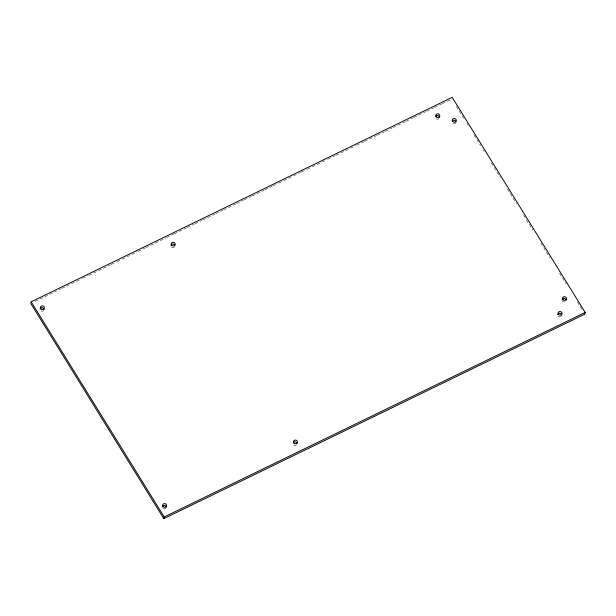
<?xml version="1.0" encoding="UTF-8"?>
<svg xmlns="http://www.w3.org/2000/svg" width="616" height="616" viewBox="0 0 616 616"><rect width="100%" height="100%" fill="white"/><g stroke="black" fill="none" stroke-linecap="round" stroke-linejoin="round"><path stroke-width="0.46" stroke-dasharray="3.08 2.31" d="M35.12 301.432L53.276 292.615M54.139 292.2L61.053 288.835M61.923 288.419L81.805 278.763M82.667 278.34L87.857 275.822M88.719 275.398L102.549 268.684M103.419 268.26L110.333 264.903M111.196 264.48L116.386 261.962M117.248 261.546L137.129 251.882M137.999 251.467L144.914 248.109M145.776 247.686L165.658 238.03M166.528 237.607L173.442 234.249M174.305 233.834L186.409 227.951M187.272 227.535L194.186 224.17M195.049 223.754L201.971 220.389M202.833 219.974L214.938 214.099M215.8 213.675L222.715 210.318M223.577 209.894L235.682 204.019M236.544 203.596L243.466 200.239M244.329 199.815L251.243 196.458M252.106 196.042L264.21 190.159M265.072 189.743L271.995 186.379M272.857 185.963L278.039 183.445M278.909 183.021L292.739 176.307M293.601 175.883L300.516 172.526M301.386 172.103L306.568 169.585M307.438 169.161L327.319 159.506M328.182 159.09L335.096 155.725M335.966 155.309L355.848 145.653M356.71 145.23L363.625 141.873M364.495 141.449L376.592 135.574M377.462 135.15L384.376 131.793M385.239 131.377L392.153 128.013M393.016 127.597L405.12 121.714M405.99 121.298L412.905 117.933M413.767 117.517L425.872 111.635M426.734 111.219L433.649 107.862M434.511 107.438L441.433 104.081M442.296 103.657L450.943 99.461M456.356 106.406L464.449 119.489M466.974 123.577L467.991 125.217M474.058 135.035L480.634 145.669M483.16 149.757L484.168 151.39M491.252 162.84L500.354 177.562M507.438 189.02L516.539 203.742M523.623 215.192L532.725 229.914M540.817 243.004L549.919 257.727M559.528 273.265L566.104 283.899M577.231 301.894L582.282 310.079M43.736 310.387A2.025 1.825 12.8 0 1 40.248 310.248M40.04 309.802A2.025 1.825 12.8 0 1 39.971 309.317M438.831 118.688A2.025 1.825 12.8 0 1 435.982 118.58M455.663 123.015A2.025 1.825 12.8 0 1 452.498 123.269M565.095 301.848A2.025 1.825 12.8 0 1 562.346 301.062M562.146 300.608A2.025 1.825 12.8 0 1 562.077 300.131M174.251 247.209A2.025 1.825 12.8 0 1 171.402 247.093M165.997 508.131A2.025 1.825 12.8 0 1 162.824 508.385M162.509 507.992A2.025 1.825 12.8 0 1 162.308 507.538M296.512 444.945A2.025 1.825 12.8 0 1 294.078 445.137M561.091 316.431A2.025 1.825 12.8 0 1 557.726 315.477"/><path stroke-width="0.92" d="M31.185 301.832L30.8 303.534L163.81 518.657L584.815 314.168L585.2 312.466L452.19 97.343L31.185 301.832L164.195 516.955L163.81 518.657M164.195 516.955L585.2 312.466M40.248 308.416A2.025 1.825 12.8 0 1 44.005 309.486M435.666 116.347A2.025 1.825 12.8 0 1 439.424 117.417M452.175 121.044A2.025 1.825 12.8 0 1 455.932 122.114M170.878 245.299A2.025 1.825 12.8 0 1 174.844 245.93M557.726 314.522A2.025 1.825 12.8 0 1 561.684 315.161M562.146 299.661A2.025 1.825 12.8 0 1 566.104 300.292M162.301 506.591A2.025 1.825 12.8 0 1 166.266 507.222M293.339 442.604A2.025 1.825 12.8 0 1 297.105 443.674M40.949 308.939A2.025 1.825 12.8 0 0 44.321 308.254A2.025 1.825 12.8 0 0 41.857 305.906A2.025 1.825 12.8 0 0 40.949 308.939M558.627 314.614A2.025 1.825 12.8 0 0 562 313.929A2.025 1.825 12.8 0 0 559.536 311.58A2.025 1.825 12.8 0 0 558.627 314.614M452.883 121.575A2.025 1.825 12.8 0 0 456.256 120.882A2.025 1.825 12.8 0 0 453.784 118.541A2.025 1.825 12.8 0 0 452.883 121.575M436.367 116.878A2.025 1.825 12.8 0 0 439.739 116.193A2.025 1.825 12.8 0 0 437.275 113.844A2.025 1.825 12.8 0 0 436.367 116.878M563.055 299.753A2.025 1.825 12.8 0 0 566.42 299.068A2.025 1.825 12.8 0 0 563.956 296.72A2.025 1.825 12.8 0 0 563.055 299.753M171.787 245.391A2.025 1.825 12.8 0 0 175.16 244.706A2.025 1.825 12.8 0 0 172.688 242.358A2.025 1.825 12.8 0 0 171.787 245.391M294.048 443.135A2.025 1.825 12.8 0 0 297.42 442.442A2.025 1.825 12.8 0 0 294.949 440.101A2.025 1.825 12.8 0 0 294.048 443.135M163.209 506.683A2.025 1.825 12.8 0 0 166.582 505.998A2.025 1.825 12.8 0 0 164.118 503.649A2.025 1.825 12.8 0 0 163.209 506.683"/></g></svg>
